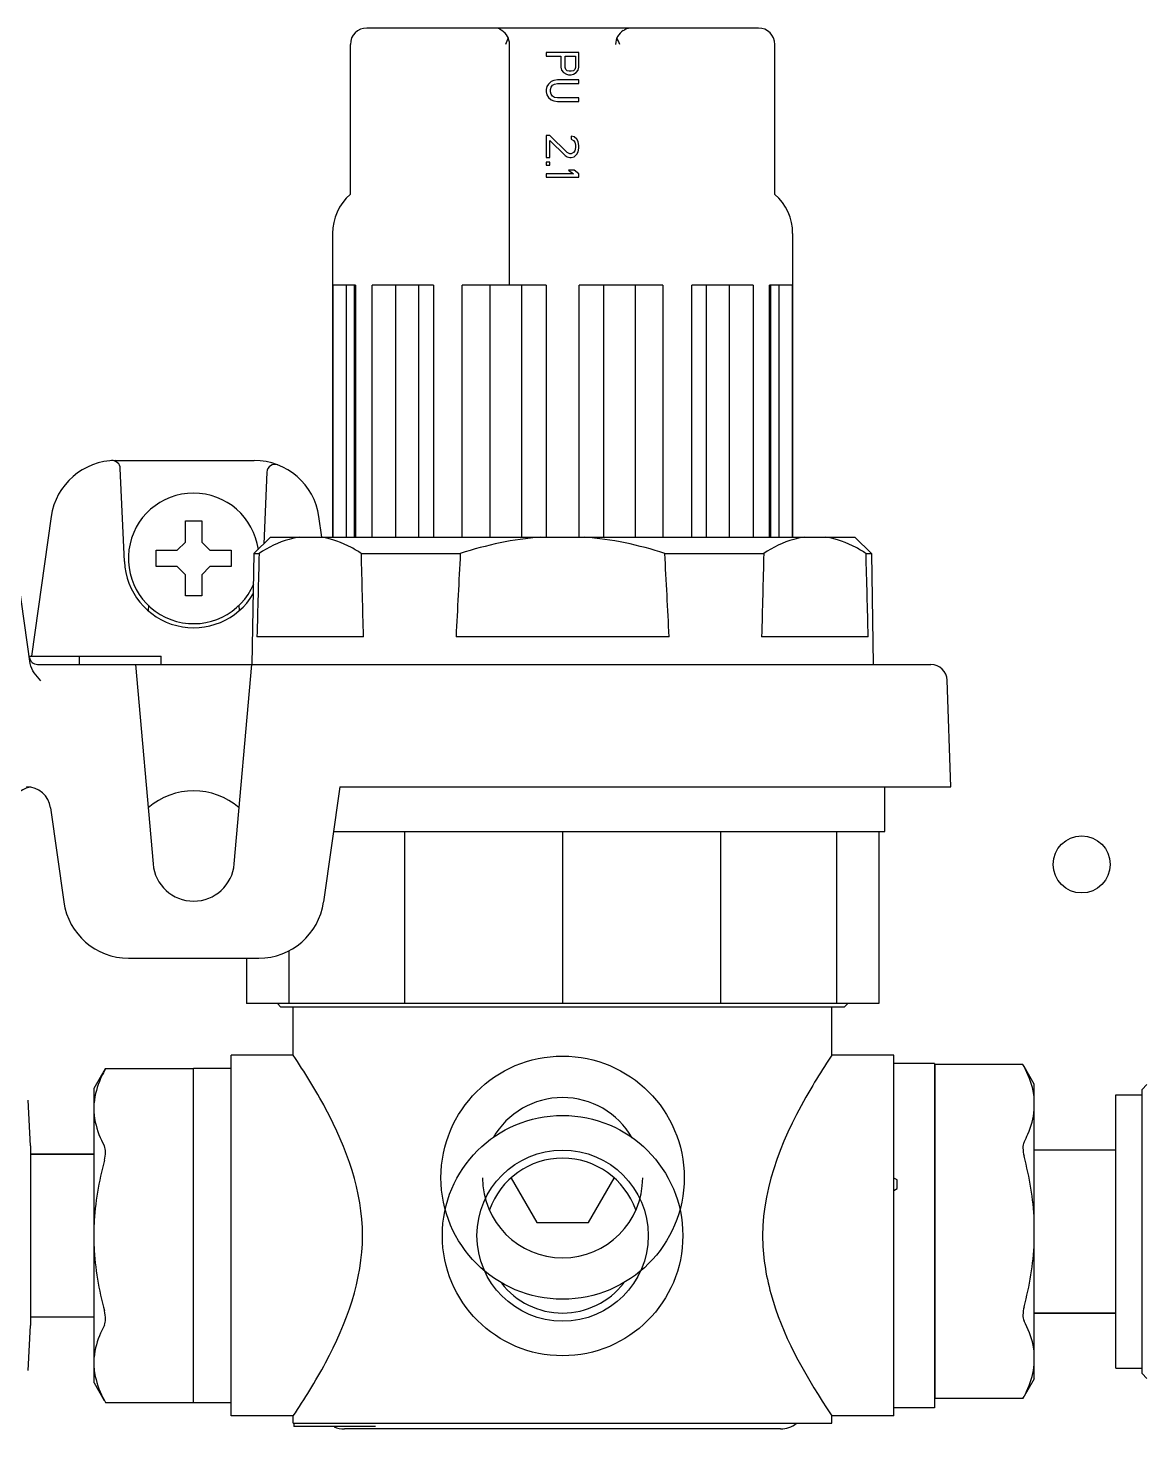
# Model space of a CAD drawing. Header units: millimetres. Extents: x 900 to 7803, y 2935 to 8583.
# Drawn here: x 1524.2 to 1592.8, y 5880.2 to 5966 of the extents above; entities that cross this region are included whole.
import ezdxf

# ---------------------------------------------------------------- set-up
doc = ezdxf.new("R2010")
doc.units = ezdxf.units.MM
doc.header["$LTSCALE"] = 676.148
doc.layers.get('0').update_dxf_attribs({"linetype": 'CONTINUOUS'})
for name, color, linetype in [('_2211', 7, 'CONTINUOUS'), ('_7182', 7, 'CONTINUOUS'), ('_9295', 7, 'CONTINUOUS'), ('ASSI', 7, 'CONTINUOUS'), ('GEOM', 7, 'CONTINUOUS')]:
    doc.layers.add(name, color=color, linetype=linetype)

msp = doc.modelspace()

# ---------------------------------------------------------------- linework, layer by layer
at = {"color": 7, "linetype": 'Continuous'}
for p, q in [((1533.872, 5935.831), (1534.872, 5935.831)), ((1533.872, 5934.531), (1533.872, 5935.831)), ((1534.872, 5935.831), (1534.872, 5934.531)), ((1532.072, 5934.031), (1533.372, 5934.031)), ((1532.072, 5933.031), (1532.072, 5934.031)), ((1533.372, 5934.031), (1533.872, 5934.531)), ((1534.872, 5934.531), (1535.372, 5934.031)), ((1535.372, 5934.031), (1536.672, 5934.031)), ((1536.672, 5934.031), (1536.672, 5933.031)), ((1533.372, 5933.031), (1532.072, 5933.031)), ((1533.872, 5932.531), (1533.372, 5933.031)), ((1533.872, 5931.231), (1533.872, 5932.531)), ((1535.372, 5933.031), (1534.872, 5932.531)), ((1534.872, 5932.531), (1534.872, 5931.231)), ((1536.672, 5933.031), (1535.372, 5933.031)), ((1534.872, 5931.231), (1533.872, 5931.231))]:
    msp.add_line(p, q, dxfattribs=at)
at = {"layer": '_2211', "color": 7, "linetype": 'Continuous'}
for p, q in [((1542.877, 5953.441), (1542.877, 5934.831)), ((1571.067, 5953.441), (1571.067, 5934.831)), ((1544.29, 5950.271), (1542.914, 5950.271)), ((1542.914, 5934.831), (1542.914, 5950.271)), ((1543.707, 5950.271), (1543.707, 5934.831)), ((1544.231, 5934.831), (1544.231, 5950.271)), ((1544.29, 5950.271), (1544.29, 5934.831)), ((1549.064, 5950.271), (1545.305, 5950.271)), ((1545.305, 5934.831), (1545.305, 5950.271)), ((1546.738, 5950.271), (1546.738, 5934.831)), ((1548.169, 5934.831), (1548.169, 5950.271)), ((1549.064, 5950.271), (1549.064, 5934.831)), ((1555.957, 5950.271), (1550.822, 5950.271)), ((1550.822, 5934.831), (1550.822, 5950.271)), ((1552.511, 5950.271), (1552.511, 5934.831)), ((1554.466, 5934.831), (1554.466, 5950.271)), ((1555.957, 5950.271), (1555.957, 5934.831)), ((1563.122, 5950.271), (1557.987, 5950.271)), ((1557.987, 5934.831), (1557.987, 5950.271)), ((1559.479, 5950.271), (1559.479, 5934.831)), ((1561.434, 5934.831), (1561.434, 5950.271)), ((1563.122, 5950.271), (1563.122, 5934.831)), ((1568.64, 5950.271), (1564.881, 5950.271)), ((1564.881, 5934.831), (1564.881, 5950.271)), ((1565.776, 5950.271), (1565.776, 5934.831)), ((1567.207, 5934.831), (1567.207, 5950.271)), ((1568.64, 5950.271), (1568.64, 5934.831)), ((1571.031, 5950.271), (1569.655, 5950.271)), ((1569.655, 5934.831), (1569.655, 5950.271)), ((1569.714, 5950.271), (1569.714, 5934.831)), ((1570.238, 5934.831), (1570.238, 5950.271)), ((1571.031, 5950.271), (1571.031, 5934.831))]:
    msp.add_line(p, q, dxfattribs=at)
for centre, start, end in [((1546.057, 5953.441), 131.18064, 180), ((1567.887, 5953.441), 0, 48.81936)]:
    msp.add_arc(centre, 3.18, start, end, dxfattribs=at)
at = {"layer": '_7182', "color": 7, "linetype": 'Continuous'}
for p, q in [((1547.29, 5916.791), (1547.29, 5906.251)), ((1556.972, 5916.791), (1556.972, 5906.251)), ((1566.655, 5916.791), (1566.655, 5906.251)), ((1573.743, 5916.791), (1573.743, 5906.251)), ((1576.337, 5916.791), (1576.337, 5906.251)), ((1540.202, 5909.478), (1540.202, 5906.251)), ((1537.607, 5909.031), (1537.607, 5906.251)), ((1576.337, 5906.251), (1537.607, 5906.251))]:
    msp.add_line(p, q, dxfattribs=at)
at = {"layer": '_9295', "color": 7, "linetype": 'Continuous'}
for p, q in [((1579.752, 5902.581), (1577.272, 5902.581)), ((1579.752, 5902.581), (1579.752, 5881.482)), ((1577.462, 5895.451), (1577.272, 5895.561)), ((1577.462, 5894.912), (1577.462, 5895.451)), ((1577.272, 5894.802), (1577.462, 5894.912)), ((1579.752, 5881.481), (1577.272, 5881.481)), ((1570.332, 5880.181), (1543.612, 5880.181))]:
    msp.add_line(p, q, dxfattribs=at)
for radius in [7.365, 5.245]:
    msp.add_circle((1556.972, 5892.031), radius, dxfattribs=at)
for centre, radius, start, end in [((1556.972, 5892.031), 4.745, 19.3252, 160.6748), ((1556.972, 5892.031), 4.745, 217.84355, 322.15645), ((1543.612, 5881.701), 1.52, 245.29883, 270), ((1570.332, 5881.701), 1.52, 270, 309.08848)]:
    msp.add_arc(centre, radius, start, end, dxfattribs=at)
at = {"layer": 'ASSI', "color": 7, "linetype": 'Continuous'}
for p, q in [((1543.972, 5955.824), (1543.972, 5965.031)), ((1569.972, 5955.824), (1569.972, 5965.031)), ((1538.055, 5933.832), (1537.936, 5927.031)), ((1575.89, 5933.832), (1576.008, 5927.031)), ((1539.502, 5906.251), (1539.722, 5906.031)), ((1574.222, 5906.031), (1539.722, 5906.031)), ((1540.472, 5903.081), (1540.472, 5906.031)), ((1573.472, 5903.081), (1573.472, 5906.031)), ((1574.442, 5906.251), (1574.222, 5906.031)), ((1540.472, 5903.081), (1536.672, 5903.081)), ((1536.672, 5880.982), (1536.672, 5903.081)), ((1573.472, 5903.081), (1573.147, 5902.59)), ((1577.272, 5903.081), (1573.472, 5903.081)), ((1577.272, 5880.982), (1577.272, 5903.081)), ((1536.672, 5902.281), (1534.372, 5902.281)), ((1579.752, 5902.531), (1579.772, 5902.531)), ((1590.872, 5900.656), (1592.472, 5900.656)), ((1590.872, 5883.906), (1590.872, 5900.656)), ((1585.872, 5897.281), (1590.872, 5897.281)), ((1528.272, 5897.031), (1524.372, 5897.031)), ((1528.272, 5887.031), (1524.372, 5887.031)), ((1585.872, 5887.281), (1590.872, 5887.281)), ((1590.872, 5883.906), (1592.472, 5883.906)), ((1536.672, 5881.781), (1534.372, 5881.781)), ((1579.752, 5882.031), (1579.772, 5882.031)), ((1540.472, 5880.981), (1536.672, 5880.981)), ((1540.472, 5880.531), (1540.472, 5880.981)), ((1573.147, 5881.473), (1573.472, 5880.981)), ((1577.272, 5880.981), (1573.472, 5880.981)), ((1573.472, 5880.531), (1573.472, 5880.981))]:
    msp.add_line(p, q, dxfattribs=at)
at = {"layer": 'ASSI', "linetype": 'Continuous'}
msp.add_line((1542.933, 5916.791), (1576.722, 5916.791), dxfattribs=at)
msp.add_circle((1588.772, 5914.781), 1.75, dxfattribs=at)
at = {"layer": 'ASSI', "color": 7, "linetype": 'Continuous'}
msp.add_circle((1556.972, 5895.581), 7.45, dxfattribs=at)
for centre, radius, start, end in [((1534.372, 5933.531), 4, 7.71324, 337.12866), ((1556.972, 5895.581), 4.91, 29.89347, 150.09532), ((1556.972, 5895.581), 4.91, 180, 360)]:
    msp.add_arc(centre, radius, start, end, dxfattribs=at)
for points, knots in [([(1544.719, 5892.031), (1544.719, 5894.736), (1543.294, 5898.639), (1541.16, 5902.057), (1540.472, 5903.081)], [0, 0, 0, 0, 0.680183, 1, 1, 1, 1]), ([(1573.147, 5902.59), (1572.813, 5902.078), (1570.82, 5898.901), (1569.226, 5895.189), (1569.226, 5892.031)], [0, 0, 0, 0, 0.162213, 1, 1, 1, 1]), ([(1540.472, 5880.981), (1541.16, 5882.006), (1543.294, 5885.423), (1544.719, 5889.327), (1544.719, 5892.031)], [0, 0, 0, 0, 0.31982, 1, 1, 1, 1]), ([(1569.226, 5892.031), (1569.226, 5890.835), (1569.819, 5887.03), (1571.727, 5883.648), (1573.147, 5881.473)], [0, 0, 0, 0, 0.315452, 1, 1, 1, 1])]:
    msp.add_open_spline(points, degree=3, knots=knots, dxfattribs=at)
at = {"layer": 'GEOM', "color": 7, "linetype": 'Continuous'}
for p, q in [((1568.972, 5966.031), (1544.972, 5966.031)), ((1543.972, 5955.824), (1543.972, 5965.031)), ((1553.722, 5950.271), (1553.722, 5965.031)), ((1569.972, 5955.824), (1569.972, 5965.031)), ((1557.972, 5964.531), (1555.972, 5964.531)), ((1555.972, 5964.531), (1555.972, 5964.309)), ((1555.972, 5964.309), (1556.866, 5964.309)), ((1556.866, 5964.309), (1556.866, 5963.64)), ((1557.121, 5964.309), (1557.76, 5964.309)), ((1557.121, 5963.603), (1557.121, 5964.309)), ((1557.76, 5964.309), (1557.76, 5963.603)), ((1557.972, 5963.64), (1557.972, 5964.531)), ((1556.866, 5963.64), (1556.908, 5963.455)), ((1556.908, 5963.455), (1557.036, 5963.306)), ((1557.036, 5963.306), (1557.206, 5963.195)), ((1557.164, 5963.492), (1557.121, 5963.603)), ((1557.249, 5963.417), (1557.164, 5963.492)), ((1557.206, 5963.195), (1557.334, 5963.157)), ((1557.377, 5963.38), (1557.249, 5963.417)), ((1557.334, 5963.157), (1557.504, 5963.157)), ((1557.504, 5963.38), (1557.377, 5963.38)), ((1557.632, 5963.417), (1557.504, 5963.38)), ((1557.504, 5963.157), (1557.632, 5963.195)), ((1557.717, 5963.492), (1557.632, 5963.417)), ((1557.632, 5963.195), (1557.802, 5963.306)), ((1557.76, 5963.603), (1557.717, 5963.492)), ((1557.802, 5963.306), (1557.93, 5963.455)), ((1557.93, 5963.455), (1557.972, 5963.64)), ((1556.015, 5962.452), (1555.972, 5962.266)), ((1556.1, 5962.6), (1556.015, 5962.452)), ((1556.27, 5962.749), (1556.1, 5962.6)), ((1556.228, 5962.266), (1556.27, 5962.415)), ((1556.44, 5962.823), (1556.27, 5962.749)), ((1556.27, 5962.415), (1556.355, 5962.526)), ((1556.355, 5962.526), (1556.483, 5962.6)), ((1556.653, 5962.86), (1556.44, 5962.823)), ((1556.483, 5962.6), (1556.653, 5962.638)), ((1557.972, 5962.86), (1556.653, 5962.86)), ((1556.653, 5962.638), (1557.972, 5962.638)), ((1557.972, 5962.638), (1557.972, 5962.86)), ((1555.972, 5962.266), (1555.972, 5962.118)), ((1555.972, 5962.118), (1556.015, 5961.932)), ((1556.015, 5961.932), (1556.1, 5961.783)), ((1556.1, 5961.783), (1556.27, 5961.635)), ((1556.228, 5962.118), (1556.228, 5962.266)), ((1556.27, 5961.969), (1556.228, 5962.118)), ((1556.355, 5961.858), (1556.27, 5961.969)), ((1556.27, 5961.635), (1556.44, 5961.561)), ((1556.483, 5961.783), (1556.355, 5961.858)), ((1556.44, 5961.561), (1556.653, 5961.523)), ((1556.653, 5961.746), (1556.483, 5961.783)), ((1557.972, 5961.746), (1556.653, 5961.746)), ((1556.653, 5961.523), (1557.972, 5961.523)), ((1557.972, 5961.523), (1557.972, 5961.746)), ((1556.185, 5959.444), (1555.972, 5959.444)), ((1555.972, 5959.444), (1555.972, 5958.107)), ((1557.249, 5958.404), (1556.185, 5959.444)), ((1556.185, 5958.107), (1556.185, 5959.147)), ((1556.185, 5959.147), (1557.121, 5958.218)), ((1557.674, 5959.37), (1557.504, 5959.407)), ((1557.504, 5959.407), (1557.504, 5959.221)), ((1557.504, 5959.221), (1557.632, 5959.147)), ((1557.632, 5959.147), (1557.717, 5959.035)), ((1557.845, 5959.221), (1557.674, 5959.37)), ((1557.717, 5959.035), (1557.76, 5958.85)), ((1557.76, 5958.85), (1557.76, 5958.701)), ((1557.93, 5959.073), (1557.845, 5959.221)), ((1557.972, 5958.813), (1557.93, 5959.073)), ((1555.972, 5958.107), (1556.185, 5958.107)), ((1557.121, 5958.218), (1557.249, 5958.144)), ((1557.419, 5958.33), (1557.249, 5958.404)), ((1557.249, 5958.144), (1557.419, 5958.107)), ((1557.504, 5958.33), (1557.419, 5958.33)), ((1557.419, 5958.107), (1557.504, 5958.107)), ((1557.632, 5958.404), (1557.504, 5958.33)), ((1557.504, 5958.107), (1557.674, 5958.144)), ((1557.717, 5958.515), (1557.632, 5958.404)), ((1557.674, 5958.144), (1557.845, 5958.293)), ((1557.76, 5958.701), (1557.717, 5958.515)), ((1557.845, 5958.293), (1557.93, 5958.441)), ((1557.93, 5958.441), (1557.972, 5958.664)), ((1557.972, 5958.664), (1557.972, 5958.813)), ((1556.185, 5957.81), (1555.972, 5957.81)), ((1555.972, 5957.81), (1555.972, 5957.624)), ((1555.972, 5957.624), (1556.185, 5957.624)), ((1556.185, 5957.624), (1556.185, 5957.81)), ((1557.674, 5957.327), (1557.334, 5957.327)), ((1557.334, 5957.327), (1557.632, 5957.104)), ((1557.972, 5957.104), (1557.674, 5957.327)), ((1557.632, 5957.104), (1555.972, 5957.104)), ((1555.972, 5957.104), (1555.972, 5956.882)), ((1555.972, 5956.882), (1557.972, 5956.882)), ((1557.972, 5956.882), (1557.972, 5957.104)), ((1529.606, 5939.531), (1538.084, 5939.531)), ((1530.126, 5933.346), (1529.877, 5939.046)), ((1538.857, 5938.814), (1538.666, 5934.432)), ((1524.365, 5927.08), (1523.099, 5936.088)), ((1525.645, 5936.088), (1524.443, 5927.531)), ((1542.221, 5934.837), (1542.045, 5936.088)), ((1539.072, 5934.831), (1538.055, 5933.832)), ((1539.072, 5934.831), (1574.872, 5934.831)), ((1574.872, 5934.831), (1575.89, 5933.832)), ((1538.055, 5933.832), (1538.381, 5933.832)), ((1544.646, 5933.832), (1550.708, 5933.832)), ((1563.237, 5933.832), (1569.298, 5933.832)), ((1575.563, 5933.832), (1575.89, 5933.832)), ((1531.611, 5930.66), (1531.582, 5930.325)), ((1537.133, 5930.66), (1537.162, 5930.325)), ((1544.778, 5928.731), (1538.249, 5928.731)), ((1563.501, 5928.731), (1550.444, 5928.731)), ((1575.695, 5928.731), (1569.166, 5928.731)), ((1524.312, 5927.531), (1532.372, 5927.531)), ((1527.372, 5927.031), (1527.372, 5927.531)), ((1532.372, 5927.031), (1532.372, 5927.531)), ((1524.807, 5927.031), (1579.537, 5927.031)), ((1530.813, 5927.031), (1531.882, 5914.814)), ((1536.863, 5914.814), (1537.932, 5927.031)), ((1580.765, 5919.531), (1580.537, 5926.066)), ((1543.318, 5919.531), (1542.326, 5912.475)), ((1543.318, 5919.531), (1580.765, 5919.531)), ((1576.722, 5916.791), (1576.722, 5919.491)), ((1525.608, 5918.24), (1526.418, 5912.475)), ((1530.379, 5909.031), (1538.365, 5909.031)), ((1528.272, 5901.057), (1528.972, 5902.269)), ((1528.972, 5902.269), (1528.902, 5902.135)), ((1528.972, 5902.269), (1534.372, 5902.269)), ((1534.372, 5881.782), (1534.372, 5902.281)), ((1579.772, 5902.531), (1579.772, 5882.032)), ((1585.172, 5902.519), (1579.772, 5902.519)), ((1585.242, 5902.385), (1585.172, 5902.519)), ((1585.872, 5901.307), (1585.248, 5902.388)), ((1528.272, 5883.006), (1528.272, 5901.057)), ((1585.872, 5883.256), (1585.872, 5901.307)), ((1592.472, 5900.981), (1592.772, 5901.281)), ((1592.472, 5883.581), (1592.472, 5900.981)), ((1524.372, 5897.531), (1524.226, 5900.331)), ((1524.372, 5897.531), (1524.372, 5886.531)), ((1585.872, 5897.281), (1590.872, 5897.281)), ((1524.372, 5897.031), (1528.272, 5897.031)), ((1553.815, 5895.549), (1555.385, 5892.831)), ((1558.56, 5892.831), (1560.129, 5895.549)), ((1555.385, 5892.831), (1558.56, 5892.831)), ((1528.272, 5887.031), (1524.372, 5887.031)), ((1590.872, 5887.281), (1585.872, 5887.281)), ((1524.227, 5883.767), (1524.372, 5886.531)), ((1592.472, 5883.581), (1592.772, 5883.281)), ((1528.272, 5883.006), (1528.897, 5881.925)), ((1585.872, 5883.256), (1585.172, 5882.044)), ((1528.902, 5881.928), (1528.972, 5881.794)), ((1528.972, 5881.794), (1534.372, 5881.794)), ((1585.172, 5882.044), (1579.772, 5882.044)), ((1585.172, 5882.044), (1585.242, 5882.178)), ((1540.472, 5880.531), (1573.472, 5880.531)), ((1540.503, 5880.531), (1540.503, 5880.331)), ((1545.503, 5880.331), (1540.503, 5880.331))]:
    msp.add_line(p, q, dxfattribs=at)
for centre, radius, start, end in [((1544.972, 5965.031), 1, 90, 180), ((1552.722, 5965.031), 1, 0, 57.87493), ((1561.222, 5965.031), 1, 122.12507, 180), ((1568.972, 5965.031), 1, 0, 90), ((1529.606, 5935.531), 4, 90, 172), ((1529.378, 5939.024), 0.5, 2.49938, 93.74028), ((1538.084, 5935.531), 4, 8, 90), ((1539.356, 5938.792), 0.5, 68.68809, 177.49325), ((1534.372, 5933.531), 4.25, 182.5, 329.33377), ((1524.807, 5927.531), 0.5, 188, 270), ((1579.538, 5926.031), 1, 2, 90), ((1524.622, 5918.031), 1.5, 100.51642, 172), ((1524.122, 5918.031), 1.5, 8, 90), ((1576.422, 5919.491), 0.3, 0, 7.83938), ((1534.372, 5915.031), 4.25, 48.96812, 131.03188), ((1534.372, 5915.031), 2.5, 185, 355), ((1530.379, 5913.031), 4, 188, 270), ((1538.365, 5913.031), 4, 270, 352)]:
    msp.add_arc(centre, radius, start, end, dxfattribs=at)
for points, knots in [([(1553.254, 5965.878), (1553.221, 5965.899), (1553.12, 5965.961), (1553.008, 5966.031), (1552.927, 5966.031)], [0, 0, 0, 0, 0.323922, 1, 1, 1, 1]), ([(1560.691, 5965.878), (1560.724, 5965.899), (1560.825, 5965.961), (1560.936, 5966.031), (1561.018, 5966.031)], [0, 0, 0, 0, 0.323843, 1, 1, 1, 1]), ([(1540.845, 5934.831), (1540.634, 5934.8), (1539.761, 5934.611), (1538.949, 5934.201), (1538.381, 5933.832)], [0, 0, 0, 0, 0.239784, 1, 1, 1, 1]), ([(1544.646, 5933.832), (1544.45, 5933.959), (1543.687, 5934.416), (1542.831, 5934.736), (1542.182, 5934.831)], [0, 0, 0, 0, 0.263076, 1, 1, 1, 1]), ([(1571.762, 5934.831), (1571.551, 5934.8), (1570.678, 5934.611), (1569.866, 5934.201), (1569.298, 5933.832)], [0, 0, 0, 0, 0.239784, 1, 1, 1, 1]), ([(1575.563, 5933.832), (1575.367, 5933.959), (1574.605, 5934.416), (1573.748, 5934.736), (1573.099, 5934.831)], [0, 0, 0, 0, 0.263076, 1, 1, 1, 1]), ([(1585.872, 5900.412), (1585.858, 5900.58), (1585.754, 5901.267), (1585.487, 5901.921), (1585.242, 5902.385)], [0, 0, 0, 0, 0.242593, 1, 1, 1, 1]), ([(1528.902, 5902.135), (1528.818, 5901.976), (1528.516, 5901.354), (1528.316, 5900.673), (1528.272, 5900.162)], [0, 0, 0, 0, 0.259815, 1, 1, 1, 1]), ([(1585.242, 5897.766), (1585.326, 5897.925), (1585.629, 5898.548), (1585.828, 5899.228), (1585.872, 5899.739)], [0, 0, 0, 0, 0.259815, 1, 1, 1, 1]), ([(1528.272, 5899.489), (1528.287, 5899.321), (1528.39, 5898.634), (1528.657, 5897.981), (1528.902, 5897.516)], [0, 0, 0, 0, 0.242593, 1, 1, 1, 1]), ([(1528.902, 5896.65), (1528.945, 5896.813), (1528.991, 5897.101), (1528.96, 5897.406), (1528.902, 5897.516)], [0, 0, 0, 0, 0.575323, 1, 1, 1, 1]), ([(1585.242, 5897.766), (1585.185, 5897.656), (1585.154, 5897.351), (1585.2, 5897.063), (1585.242, 5896.9)], [0, 0, 0, 0, 0.424677, 1, 1, 1, 1]), ([(1585.242, 5887.663), (1585.2, 5887.5), (1585.154, 5887.212), (1585.185, 5886.906), (1585.242, 5886.797)], [0, 0, 0, 0, 0.575323, 1, 1, 1, 1]), ([(1528.902, 5886.547), (1528.96, 5886.656), (1528.991, 5886.962), (1528.945, 5887.25), (1528.902, 5887.413)], [0, 0, 0, 0, 0.424677, 1, 1, 1, 1]), ([(1585.872, 5884.824), (1585.858, 5884.992), (1585.754, 5885.679), (1585.487, 5886.332), (1585.242, 5886.797)], [0, 0, 0, 0, 0.242593, 1, 1, 1, 1]), ([(1528.902, 5886.547), (1528.818, 5886.387), (1528.516, 5885.765), (1528.316, 5885.085), (1528.272, 5884.574)], [0, 0, 0, 0, 0.259815, 1, 1, 1, 1]), ([(1528.272, 5883.9), (1528.287, 5883.733), (1528.39, 5883.046), (1528.657, 5882.392), (1528.902, 5881.928)], [0, 0, 0, 0, 0.242593, 1, 1, 1, 1]), ([(1585.242, 5882.178), (1585.326, 5882.337), (1585.629, 5882.959), (1585.828, 5883.64), (1585.872, 5884.15)], [0, 0, 0, 0, 0.259815, 1, 1, 1, 1])]:
    msp.add_open_spline(points, degree=3, knots=knots, dxfattribs=at)
for points in [[(1553.644, 5965.42), (1553.588, 5965.289), (1553.525, 5965.162), (1553.468, 5965.031)], [(1560.476, 5965.031), (1560.42, 5965.162), (1560.356, 5965.289), (1560.301, 5965.42)], [(1555.635, 5934.831), (1553.964, 5934.709), (1552.301, 5934.35), (1550.708, 5933.832)], [(1563.237, 5933.832), (1561.643, 5934.35), (1559.981, 5934.709), (1558.309, 5934.831)], [(1538.381, 5933.832), (1538.337, 5932.132), (1538.293, 5930.432), (1538.249, 5928.731)], [(1544.778, 5928.731), (1544.735, 5930.432), (1544.691, 5932.132), (1544.646, 5933.832)], [(1550.708, 5933.832), (1550.618, 5932.132), (1550.53, 5930.432), (1550.444, 5928.731)], [(1563.501, 5928.731), (1563.415, 5930.432), (1563.327, 5932.132), (1563.237, 5933.832)], [(1569.298, 5933.832), (1569.254, 5932.132), (1569.21, 5930.432), (1569.166, 5928.731)], [(1575.695, 5928.731), (1575.652, 5930.432), (1575.608, 5932.132), (1575.563, 5933.832)], [(1525.018, 5926.031), (1524.738, 5926.333), (1524.423, 5926.672), (1524.365, 5927.08)], [(1528.902, 5896.65), (1528.563, 5895.362), (1528.33, 5894.035), (1528.272, 5892.705)], [(1585.872, 5892.955), (1585.815, 5894.285), (1585.582, 5895.612), (1585.242, 5896.9)], [(1528.272, 5891.358), (1528.33, 5890.027), (1528.563, 5888.7), (1528.902, 5887.413)], [(1585.242, 5887.663), (1585.582, 5888.95), (1585.815, 5890.277), (1585.872, 5891.608)]]:
    msp.add_open_spline(points, degree=3, dxfattribs=at)

doc.saveas('drawing.dxf')
